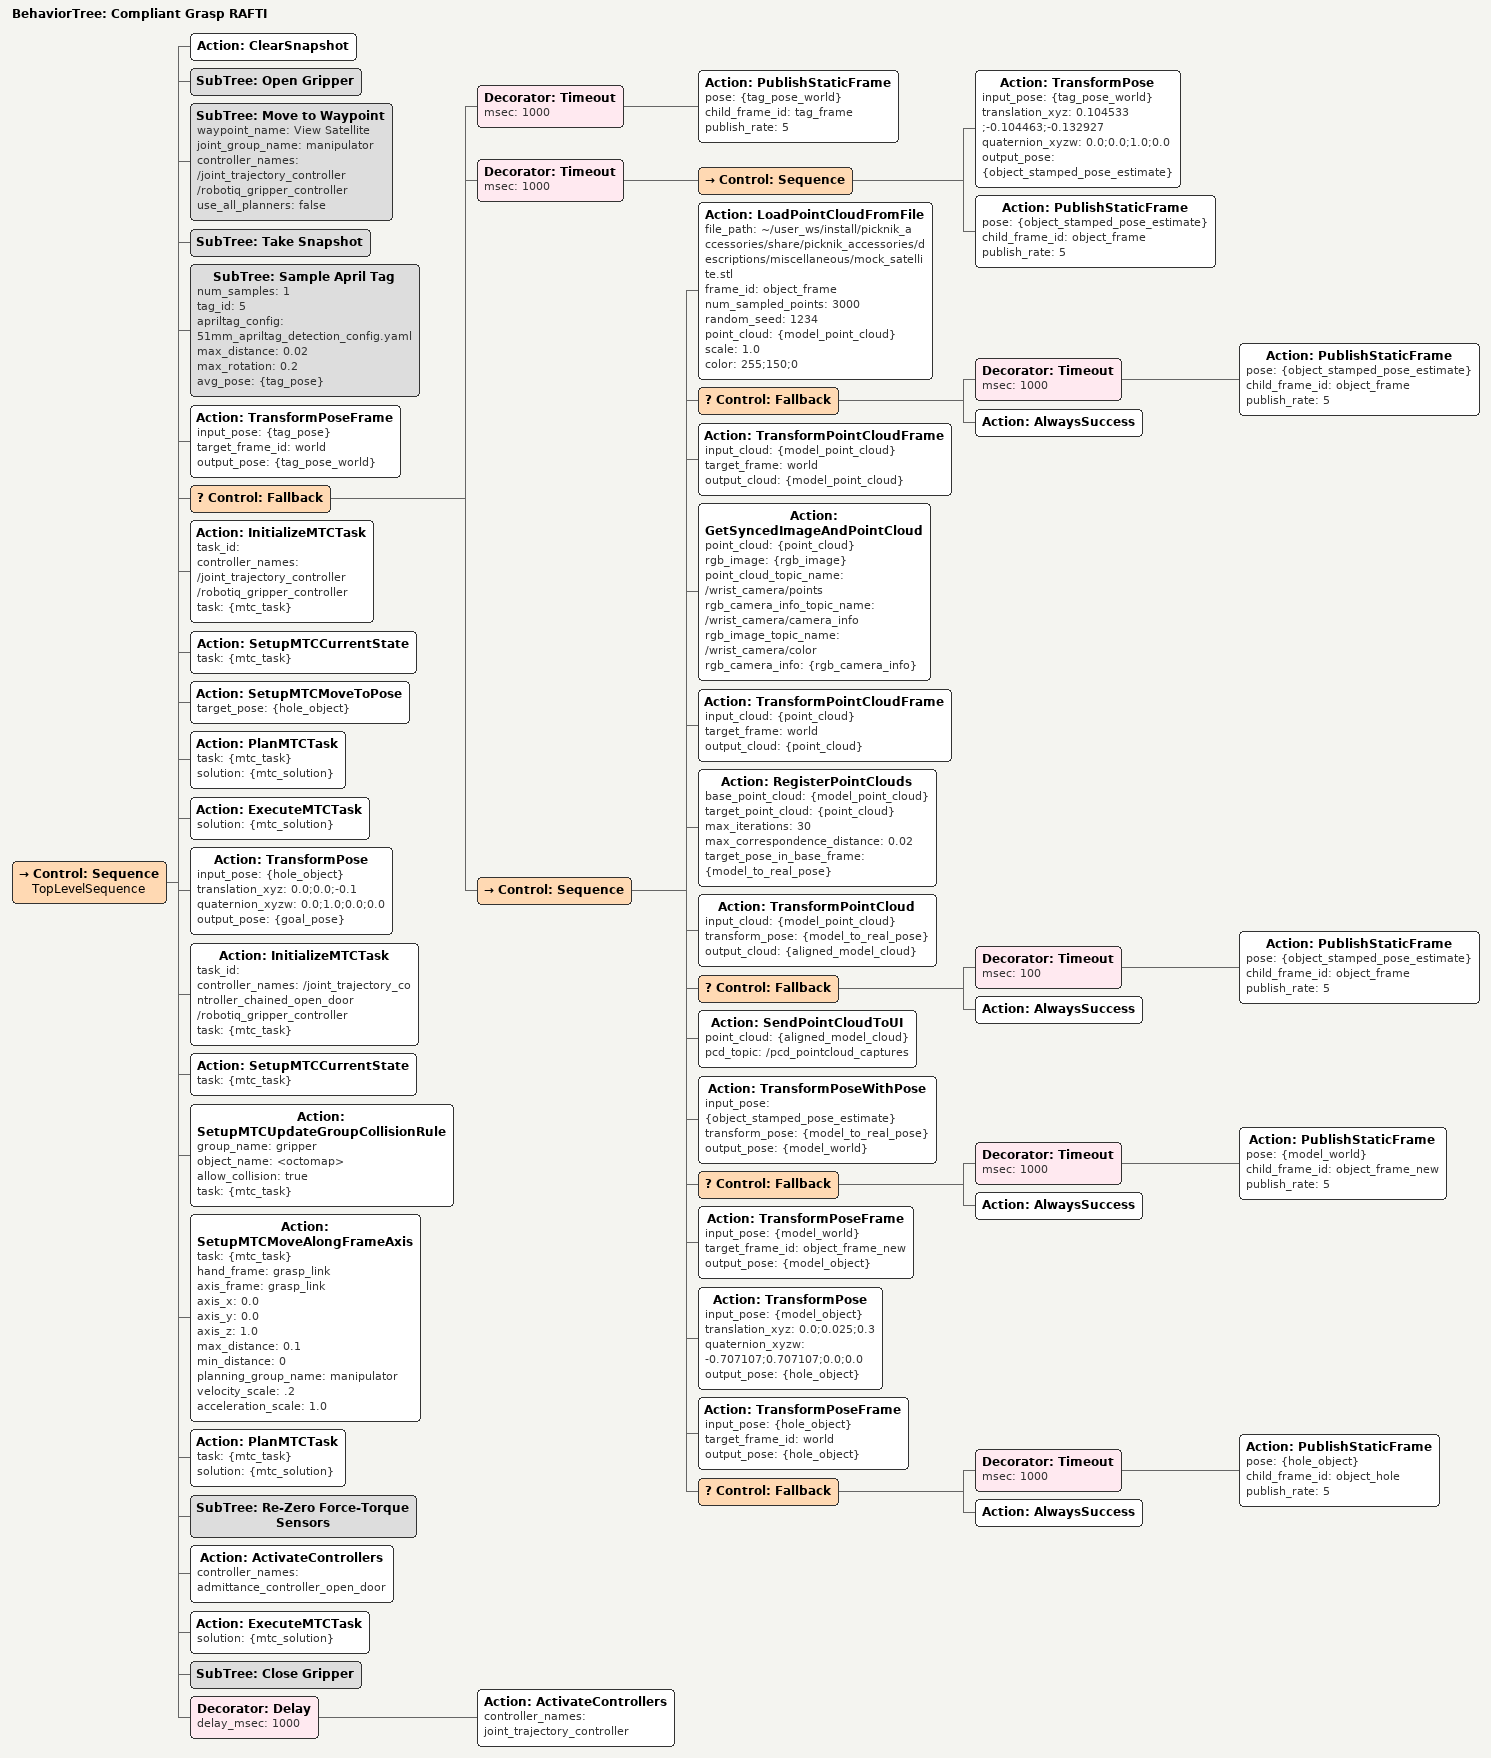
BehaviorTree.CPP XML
<?xml version='1.0' encoding='UTF-8'?>
<root BTCPP_format="4" main_tree_to_execute="Compliant Grasp RAFTI">
  <BehaviorTree ID="Compliant Grasp RAFTI" _description="Grasp RAFTI with admittance." _hardcoded="false">
    <Control ID="Sequence" name="TopLevelSequence">
      <Action ID="ClearSnapshot"/>
      <SubTree ID="Open Gripper"/>
      <SubTree ID="Move to Waypoint" waypoint_name="View Satellite" joint_group_name="manipulator" controller_names="/joint_trajectory_controller /robotiq_gripper_controller" use_all_planners="false"/>
      <SubTree ID="Take Snapshot"/>
      <SubTree ID="Sample April Tag" num_samples="1" tag_id="5" apriltag_config="51mm_apriltag_detection_config.yaml" max_distance="0.02" max_rotation="0.2" avg_pose="{tag_pose}"/>
      <Action ID="TransformPoseFrame" input_pose="{tag_pose}" target_frame_id="world" output_pose="{tag_pose_world}"/>
      <Control ID="Fallback">
        <Decorator ID="Timeout" msec="1000">
          <Action ID="PublishStaticFrame" pose="{tag_pose_world}" child_frame_id="tag_frame" publish_rate="5"/>
        </Decorator>
        <Decorator ID="Timeout" msec="1000">
          <Control ID="Sequence">
            <Action ID="TransformPose" input_pose="{tag_pose_world}" translation_xyz="0.104533 ;-0.104463;-0.132927" quaternion_xyzw="0.0;0.0;1.0;0.0" output_pose="{object_stamped_pose_estimate}"/>
            <Action ID="PublishStaticFrame" pose="{object_stamped_pose_estimate}" child_frame_id="object_frame" publish_rate="5"/>
          </Control>
        </Decorator>
        <Control ID="Sequence">
          <Action ID="LoadPointCloudFromFile" file_path="~/user_ws/install/picknik_accessories/share/picknik_accessories/descriptions/miscellaneous/mock_satellite.stl" frame_id="object_frame" num_sampled_points="3000" random_seed="1234" point_cloud="{model_point_cloud}" scale="1.0" color="255;150;0"/>
          <Control ID="Fallback">
            <Decorator ID="Timeout" msec="1000">
              <Action ID="PublishStaticFrame" pose="{object_stamped_pose_estimate}" child_frame_id="object_frame" publish_rate="5"/>
            </Decorator>
            <Action ID="AlwaysSuccess"/>
          </Control>
          <Action ID="TransformPointCloudFrame" input_cloud="{model_point_cloud}" target_frame="world" output_cloud="{model_point_cloud}"/>
          <Action ID="GetSyncedImageAndPointCloud" point_cloud="{point_cloud}" rgb_image="{rgb_image}" point_cloud_topic_name="/wrist_camera/points" rgb_camera_info_topic_name="/wrist_camera/camera_info" rgb_image_topic_name="/wrist_camera/color" rgb_camera_info="{rgb_camera_info}"/>
          <Action ID="TransformPointCloudFrame" input_cloud="{point_cloud}" target_frame="world" output_cloud="{point_cloud}"/>
          <Action ID="RegisterPointClouds" base_point_cloud="{model_point_cloud}" target_point_cloud="{point_cloud}" max_iterations="30" max_correspondence_distance="0.02" target_pose_in_base_frame="{model_to_real_pose}"/>
          <Action ID="TransformPointCloud" input_cloud="{model_point_cloud}" transform_pose="{model_to_real_pose}" output_cloud="{aligned_model_cloud}"/>
          <Control ID="Fallback">
            <Decorator ID="Timeout" msec="100">
              <Action ID="PublishStaticFrame" pose="{object_stamped_pose_estimate}" child_frame_id="object_frame" publish_rate="5"/>
            </Decorator>
            <Action ID="AlwaysSuccess"/>
          </Control>
          <Action ID="SendPointCloudToUI" point_cloud="{aligned_model_cloud}" pcd_topic="/pcd_pointcloud_captures"/>
          <Action ID="TransformPoseWithPose" input_pose="{object_stamped_pose_estimate}" transform_pose="{model_to_real_pose}" output_pose="{model_world}"/>
          <Control ID="Fallback">
            <Decorator ID="Timeout" msec="1000">
              <Action ID="PublishStaticFrame" pose="{model_world}" child_frame_id="object_frame_new" publish_rate="5"/>
            </Decorator>
            <Action ID="AlwaysSuccess"/>
          </Control>
          <Action ID="TransformPoseFrame" input_pose="{model_world}" target_frame_id="object_frame_new" output_pose="{model_object}"/>
          <Action ID="TransformPose" input_pose="{model_object}" translation_xyz="0.0;0.025;0.3" quaternion_xyzw="-0.707107;0.707107;0.0;0.0" output_pose="{hole_object}"/>
          <Action ID="TransformPoseFrame" input_pose="{hole_object}" target_frame_id="world" output_pose="{hole_object}"/>
          <Control ID="Fallback">
            <Decorator ID="Timeout" msec="1000">
              <Action ID="PublishStaticFrame" pose="{hole_object}" child_frame_id="object_hole" publish_rate="5"/>
            </Decorator>
            <Action ID="AlwaysSuccess"/>
          </Control>
        </Control>
      </Control>
      <Action ID="InitializeMTCTask" task_id="" controller_names="/joint_trajectory_controller /robotiq_gripper_controller" task="{mtc_task}"/>
      <Action ID="SetupMTCCurrentState" task="{mtc_task}"/>
      <Action ID="SetupMTCMoveToPose" target_pose="{hole_object}"/>
      <Action ID="PlanMTCTask" task="{mtc_task}" solution="{mtc_solution}"/>
      <Action ID="ExecuteMTCTask" solution="{mtc_solution}"/>
      <Action ID="TransformPose" input_pose="{hole_object}" translation_xyz="0.0;0.0;-0.1" quaternion_xyzw="0.0;1.0;0.0;0.0" output_pose="{goal_pose}"/>
      <Action ID="InitializeMTCTask" task_id="" controller_names="/joint_trajectory_controller_chained_open_door /robotiq_gripper_controller" task="{mtc_task}"/>
      <Action ID="SetupMTCCurrentState" task="{mtc_task}"/>
      <Action ID="SetupMTCUpdateGroupCollisionRule" group_name="gripper" object_name="&lt;octomap&gt;" allow_collision="true" task="{mtc_task}"/>
      <Action ID="SetupMTCMoveAlongFrameAxis" task="{mtc_task}" hand_frame="grasp_link" axis_frame="grasp_link" axis_x="0.0" axis_y="0.0" axis_z="1.0" max_distance="0.1" min_distance="0" planning_group_name="manipulator" velocity_scale=".2" acceleration_scale="1.0"/>
      <Action ID="PlanMTCTask" task="{mtc_task}" solution="{mtc_solution}"/>
      <SubTree ID="Re-Zero Force-Torque Sensors"/>
      <Action ID="ActivateControllers" controller_names="admittance_controller_open_door"/>
      <Action ID="ExecuteMTCTask" solution="{mtc_solution}"/>
      <SubTree ID="Close Gripper"/>
      <Decorator ID="Delay" delay_msec="1000">
        <Action ID="ActivateControllers" controller_names="joint_trajectory_controller"/>
      </Decorator>
    </Control>
  </BehaviorTree>
</root>
